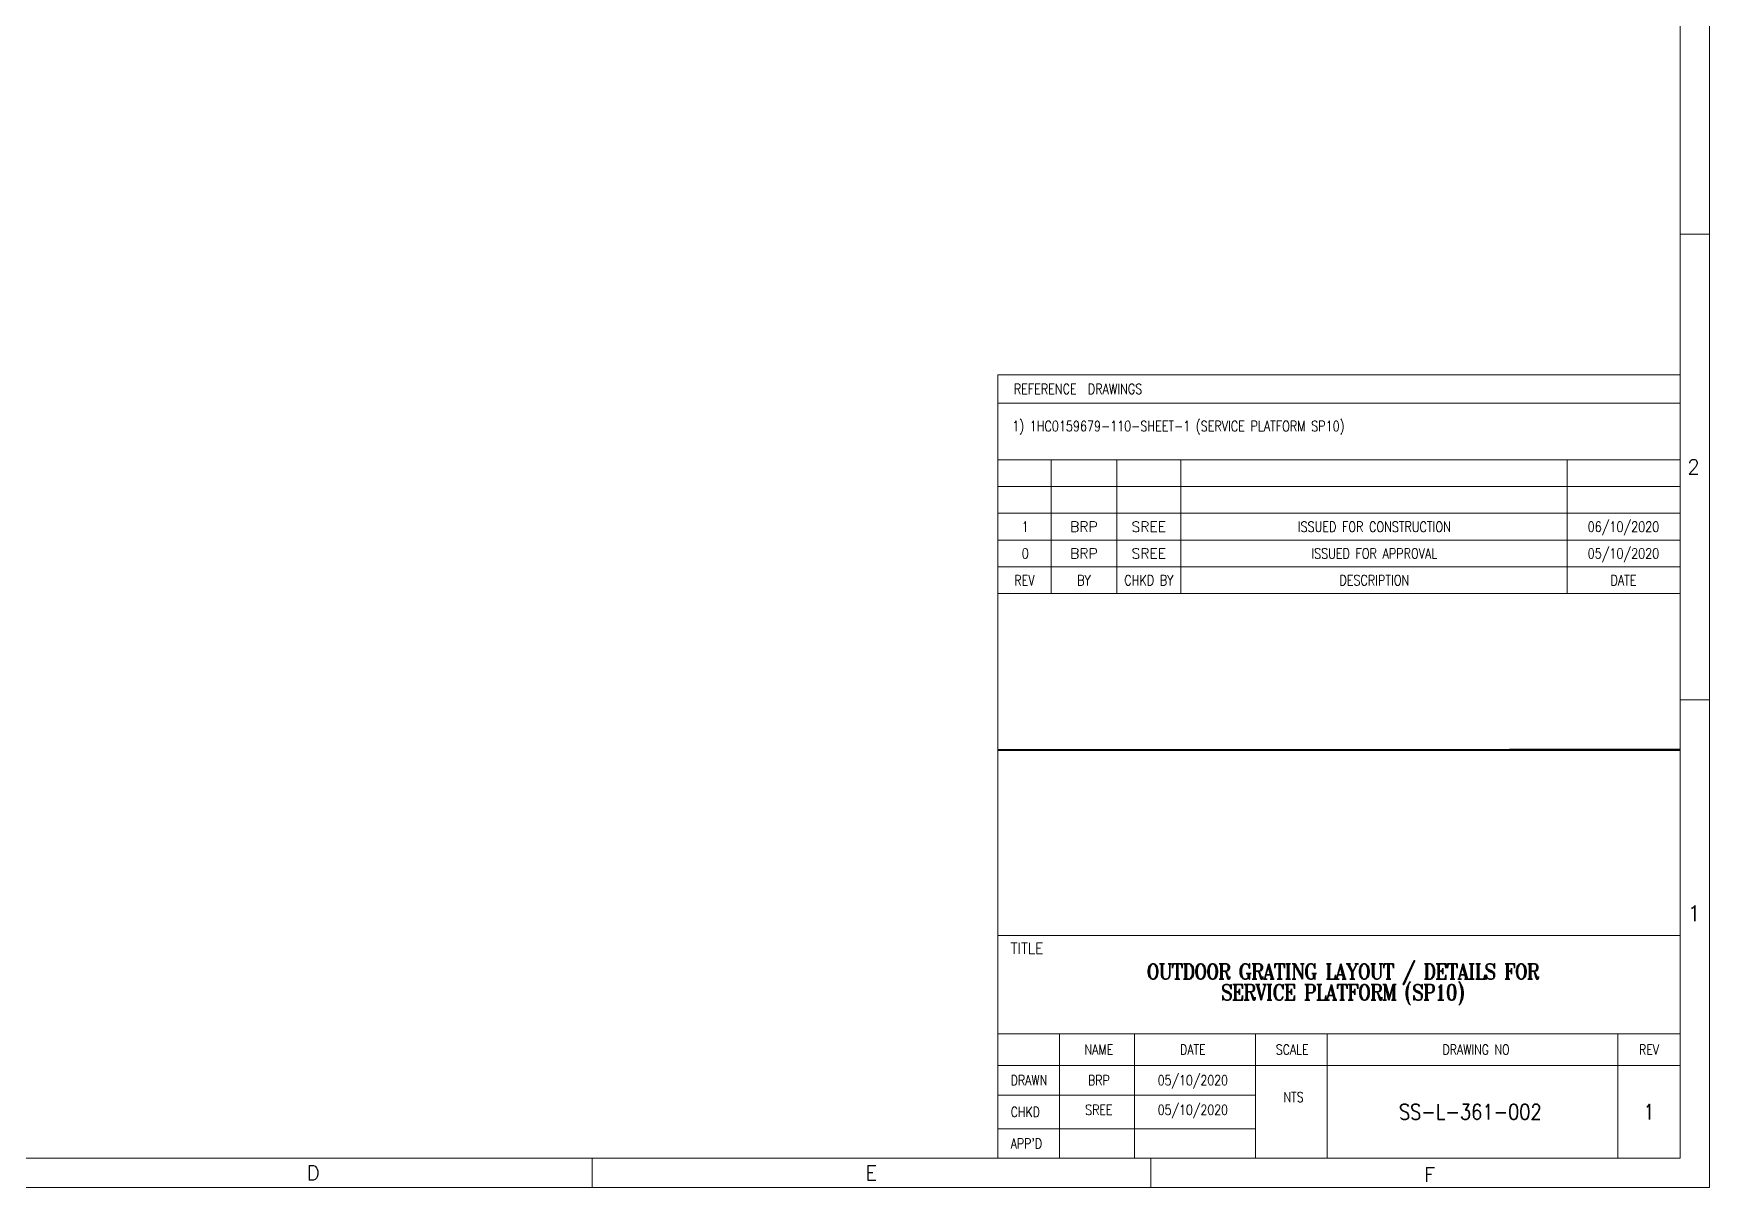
# Model space of a CAD drawing. Header units: millimetres. Extents: x 160193 to 172808, y 1972 to 10882.
# Drawn here: x 166501 to 172808, y 1972 to 6315 of the extents above; entities that cross this region are included whole.
import ezdxf
from ezdxf.enums import TextEntityAlignment as Align

# ---------------------------------------------------------------- set-up
doc = ezdxf.new("R2010")
doc.units = ezdxf.units.MM
doc.header["$LTSCALE"] = 0.75
doc.linetypes.add('XKITLINE00', pattern=[0])
doc.layers.add('TITLE', color=7, linetype='Continuous')
doc.styles.add('ARIAL', font='arial.ttf')
doc.styles.add('rm', font='romans.shx', dxfattribs={"width": 0.8})
doc.styles.add('ROMANS', font='romans.shx', dxfattribs={"width": 0.8})

msp = doc.modelspace()

# ---------------------------------------------------------------- linework, layer by layer
at = {"layer": 'TITLE', "color": 5, "linetype": 'XKITLINE00', "lineweight": 0}
for p, q in [((172698.7, 5560), (172808.4, 5560)), ((170130.5, 5030.6), (172698.7, 5030.6)), ((170130.5, 5030.6), (170130.5, 2081.7)), ((170130.5, 4923.6), (172698.7, 4923.6)), ((170130.5, 4710.7), (172698.7, 4710.7)), ((170330.7, 4710.7), (170330.7, 4206.8)), ((170578, 4710.7), (170578, 4206.8)), ((170819, 4710.7), (170819, 4206.8)), ((172273.2, 4710.7), (172273.2, 4206.8)), ((170130.5, 4609.9), (172698.7, 4609.9)), ((170130.5, 4509.1), (172698.7, 4509.1)), ((170330.7, 4509.1), (170330.7, 4206.8)), ((170130.5, 4408.4), (172698.7, 4408.4)), ((170130.5, 4307.6), (172698.7, 4307.6)), ((170130.5, 4206.8), (172698.7, 4206.8)), ((172698.7, 3147.1), (172698.7, 3917.3)), ((172698.7, 3806.7), (172808.4, 3806.7)), ((170130.5, 3618.2), (172698.7, 3618.2)), ((172698.7, 3147.1), (172698.7, 3623)), ((172698.7, 3623), (172698.7, 3147.1)), ((170130.5, 2920.3), (172698.7, 2920.3)), ((170130.5, 2550.5), (172698.7, 2550.5)), ((170361.9, 2081.7), (170361.9, 2550.5)), ((170644.6, 2081.7), (170644.6, 2550.5)), ((171099.8, 2081.7), (171099.8, 2550.5)), ((171370.1, 2081.7), (171370.1, 2550.5)), ((172463.6, 2080.7), (172463.6, 2550.5)), ((172698.7, 2431.3), (170130.5, 2431.3)), ((170130.5, 2319.7), (171099.8, 2319.7)), ((170130.5, 2192.9), (171099.8, 2192.9)), ((168603.4, 2081.7), (168603.4, 1971.9)), ((168603.4, 2081.7), (168603.4, 1971.9)), ((170705.9, 2081.7), (170705.9, 1971.9))]:
    msp.add_line(p, q, dxfattribs=at)
at = {"layer": 'TITLE', "color": 5, "linetype": 'XKITLINE00'}
for q in [(172698.6, 3623), (172698.7, 3618.2)]:
    msp.add_line((170130.5, 3618.2), q, dxfattribs=at)
at = {"layer": 'TITLE', "color": 5, "linetype": 'XKITLINE00', "lineweight": 0, "flags": 128}
for points in [[(172808.4, 1971.9), (160193.4, 1971.9), (160193.4, 10881.9), (172808.4, 10881.9)], [(160303.2, 10772.1), (172698.7, 10772.1), (172698.7, 2081.7), (160303.2, 2081.7)]]:
    msp.add_lwpolyline(points, close=True, dxfattribs=at)
at = {"layer": 'TITLE', "color": 5, "linetype": 'XKITLINE00', "lineweight": 0}
for points in [[(170130.5, 5030.6), (172698.7, 5030.6), (172698.7, 2081.7), (170130.5, 2081.7)], [(170130.5, 4206.8), (172698.7, 4206.8), (172698.6, 3620.6), (170130.5, 3620.6)]]:
    msp.add_lwpolyline(points, close=True, dxfattribs=at)

# ---------------------------------------------------------------- texts
at = {"layer": 'TITLE', "color": 3, "width": 0.8}
for s, height, style, p in [('REFERENCE  DRAWINGS', 38.523, 'ROMANS', (170190.5, 4977.1)), ('1) 1HC0159679-110-SHEET-1 (SERVICE PLATFORM SP10)', 38.523, 'ROMANS', (170184.4, 4837.6)), ('DRAWN', 37.8, 'rm', (170178.7, 2375.5)), ('CHKD', 37.8, 'rm', (170178.7, 2256.3)), ("APP'D", 37.8, 'rm', (170178.7, 2137.3))]:
    msp.add_text(s, height=height, dxfattribs=dict(at, style=style)).set_placement(p, align=Align.MIDDLE_LEFT)
at = {"layer": 'TITLE', "color": 3, "linetype": 'XKITLINE00', "style": 'ROMANS'}
for s, height, p in [('2', 54.9, (172724.8, 4656.5)), ('1', 57.7, (172726.2, 2974.8)), ('D', 54.9, (167528.7, 1999.4)), ('E', 54.9, (169631.2, 1999.4)), ('F', 54.9, (171733.7, 1992.8))]:
    msp.add_text(s, height=height, dxfattribs=at).set_placement(p)
at = {"layer": 'TITLE', "color": 3}
for s, height, style, width, p in [('06/10/2020', 38.52, 'ROMANS', 0.8, (172484.8, 4458.7)), ('1', 38.5, 'ROMANS', 0.8, (170233.4, 4458.7)), ('ISSUED FOR CONSTRUCTION', 38.523, 'ROMANS', 0.8, (171547, 4458.7)), ('0', 38.5, 'ROMANS', 0.8, (170233.4, 4358)), ('ISSUED FOR APPROVAL', 38.523, 'ROMANS', 0.8, (171547, 4358)), ('05/10/2020', 38.52, 'ROMANS', 0.8, (172484.8, 4358)), ('REV', 38.52, 'ROMANS', 0.8, (170230.6, 4257.2)), ('BY', 38.52, 'ROMANS', 0.8, (170454.3, 4257.2)), ('CHKD BY', 38.52, 'ROMANS', 0.8, (170698.5, 4257.2)), ('DESCRIPTION', 38.523, 'ROMANS', 0.8, (171547, 4257.2)), ('DATE', 38.52, 'ROMANS', 0.8, (172484.8, 4257.2)), ('NAME', 37.8, 'rm', 0.8, (170510.5, 2490.9)), ('DATE', 37.8, 'rm', 0.8, (170864.1, 2490.9)), ('SCALE', 37.8, 'rm', 0.8, (171238, 2490.9)), ('DRAWING NO', 37.8, 'rm', 0.8, (171930, 2490.9)), ('05/10/2020', 37.8, 'rm', 0.8, (170864.1, 2375.5)), ('BRP', 37.8, 'rm', 0.8, (170510.5, 2375.5)), ('SREE', 37.8, 'rm', 0.8, (170510.5, 2264)), ('05/10/2020', 37.8, 'rm', 0.8, (170864.1, 2264)), ('SS-L-361-002', 57.811, 'rm', 0.85, (171908.3, 2256.5))]:
    msp.add_text(s, height=height, dxfattribs=dict(at, style=style, width=width)).set_placement(p, align=Align.MIDDLE_CENTER)
at = {"layer": 'TITLE', "color": 3, "style": 'ROMANS'}
for s, p in [('BRP', (170454.3, 4458.7)), ('SREE', (170698.5, 4458.7)), ('BRP', (170454.3, 4358)), ('SREE', (170698.5, 4358))]:
    msp.add_text(s, height=38.52, dxfattribs=at).set_placement(p, align=Align.MIDDLE_CENTER)
at = {"layer": 'TITLE', "color": 3, "style": 'ROMANS', "width": 0.9}
msp.add_text('TITLE', height=42.25, dxfattribs=at).set_placement((170178.1, 2850.7))
at = {"layer": 'TITLE', "color": 3, "linetype": 'XKITLINE00', "style": 'rm'}
for s, height, width, p in [('REV', 37.8, 0.8, (172581.1, 2490.9)), ('1', 57.8, 0.85, (172581.1, 2256.5))]:
    msp.add_text(s, height=height, dxfattribs=dict(at, width=width)).set_placement(p, align=Align.MIDDLE_CENTER)
at = {"layer": 'TITLE', "color": 6, "insert": (171427.2, 2735.8), "char_height": 58.6957, "width": 1624.15, "attachment_point": 5, "line_spacing_factor": 0.8, "style": 'ARIAL'}
msp.add_mtext('{\\Fromant|c0;\\W0.9;\\T0.9;\\C3;OUTDOOR GRATING LAYOUT / DETAILS FOR SERVICE PLATFORM (SP10) \\H2.08571x; }', dxfattribs=at)
at = {"layer": 'TITLE', "color": 3, "insert": (171205.5, 2331), "char_height": 37.8, "width": 76.013, "attachment_point": 1, "style": 'rm'}
msp.add_mtext('NTS', dxfattribs=at)

doc.saveas('drawing.dxf')
